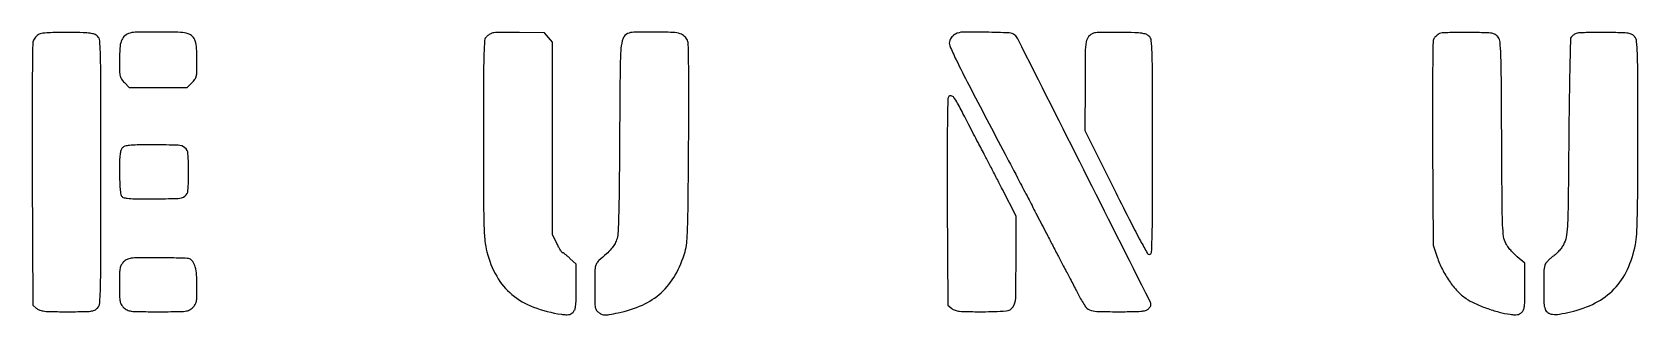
# Model space of a CAD drawing. Header units: centimetres. Extents: x 0 to 40, y 0 to 40.
# Drawn here: x 19.53 to 29.06, y 6.55 to 8.23 of the extents above; entities that cross this region are included whole.
import ezdxf

# ---------------------------------------------------------------- set-up
doc = ezdxf.new("R2010")
doc.units = ezdxf.units.CM
doc.header["$MEASUREMENT"] = 0
doc.layers.add('test v4_0', color=7, linetype='Continuous')

msp = doc.modelspace()

# ---------------------------------------------------------------- linework, layer by layer
at = {"layer": 'test v4_0'}
for p, q in [((22.5718, 8.225), (22.4234, 8.2271)), ((22.5959, 8.1969), (22.5718, 8.225)), ((22.62, 8.1689), (22.5959, 8.1969)), ((22.62, 7.0288), (22.62, 8.1689)), ((20.0792, 7.9292), (20.1085, 7.9)), ((20.4515, 7.9), (20.4808, 7.9292)), ((25.7796, 7.916), (25.7792, 7.645)), ((20.1085, 7.9), (20.4515, 7.9)), ((25.7792, 7.645), (25.9619, 7.2775)), ((27.842, 7.5672), (27.845, 6.965)), ((19.5323, 7.3816), (19.535, 6.6082)), ((25.37, 7.1367), (25.289, 7.2959)), ((24.9623, 7.2203), (24.965, 6.6082)), ((25.37, 6.8753), (25.37, 7.1367)), ((22.6457, 6.9744), (22.62, 7.0288)), ((27.845, 6.965), (27.8691, 6.8935)), ((22.76, 6.8523), (22.723, 6.8862)), ((28.39, 6.8587), (28.3443, 6.8961)), ((22.76, 6.7177), (22.76, 6.8523)), ((28.39, 6.7209), (28.39, 6.8587)), ((19.535, 6.6082), (19.5586, 6.5891)), ((24.965, 6.6082), (24.9886, 6.5891))]:
    msp.add_line(p, q, dxfattribs=at)
for centre, radius, start, end in [((19.6191, 8.1404), 0.0892, 134.54005, 143.84298), ((19.6184, 8.1411), 0.0883, 125.19758, 134.5401), ((19.5961, 8.1727), 0.0496, 110.806, 125.19763), ((19.6004, 8.1614), 0.0617, 94.17771, 110.80596), ((19.717, 6.5651), 1.6622, 92.64721, 94.17767), ((19.7125, 6.6639), 1.5633, 90.69651, 92.64727), ((19.7203, 6.0193), 2.208, 89.19064, 90.69658), ((19.6702, 2.4709), 5.7568, 88.35945, 89.19069), ((19.8227, 7.7958), 0.4296, 82.81383, 88.35943), ((19.8607, 8.0972), 0.1259, 71.07728, 82.81379), ((19.8852, 8.1686), 0.0503, 47.81256, 71.07715), ((19.8907, 8.1747), 0.0422, 4.65614, 47.81253), ((20.1257, 8.1539), 0.0688, 135.27206, 161.27939), ((20.1334, 8.1462), 0.0797, 111.97657, 135.272), ((20.1451, 8.1171), 0.1111, 90.9336, 111.97653), ((20.266, 0.6985), 7.5306, 89.9057, 90.93358), ((20.2673, 1.4993), 6.7298, 88.76507, 89.90571), ((20.4092, 8.0821), 0.1455, 70.78139, 88.76505), ((20.4345, 8.1546), 0.0687, 44.64775, 70.78131), ((20.4353, 8.1554), 0.0676, 18.20682, 44.64776), ((22.2485, 8.178), 0.032, 131.06048, 175.99249), ((22.3104, 8.107), 0.1262, 126.51737, 131.06056), ((22.3416, 8.0648), 0.1787, 123.01658, 126.51731), ((22.3341, 8.0764), 0.1648, 119.45882, 123.0166), ((22.28, 8.1721), 0.0549, 111.38578, 119.45862), ((22.2722, 8.1922), 0.0333, 92.0254, 111.38576), ((22.3976, 4.6457), 3.5821, 91.33401, 92.02545), ((22.3685, 5.8945), 2.3329, 90.07484, 91.33396), ((22.3704, 4.4273), 3.8002, 89.20112, 90.07476), ((23.0822, 8.1772), 0.0467, 112.06464, 160.88902), ((23.1046, 8.122), 0.1062, 91.06946, 112.06467), ((23.2001, 3.0043), 5.2249, 89.79244, 91.06944), ((23.2022, 3.5739), 4.6553, 88.37077, 89.79238), ((23.3304, 8.0842), 0.1432, 70.78138, 88.37071), ((23.3554, 8.1558), 0.0673, 58.38338, 70.78131), ((23.3484, 8.1445), 0.0806, 47.54826, 58.38329), ((23.3503, 8.1465), 0.0779, 36.53564, 47.54835), ((25.0603, 8.139), 0.0937, 138.69094, 147.21903), ((25.0611, 8.1384), 0.0947, 130.19644, 138.69089), ((25.0357, 8.1684), 0.0554, 117.50058, 130.19647), ((25.0562, 8.129), 0.0997, 90.75011, 117.5006), ((25.1147, 3.6647), 4.5645, 89.04069, 90.75013), ((25.0951, 2.4939), 5.7354, 87.65738, 89.04071), ((25.3272, 8.1684), 0.0562, 50.25054, 87.65735), ((25.3202, 8.1599), 0.0672, 26.72989, 50.25053), ((25.8508, 8.16), 0.0655, 139.78606, 170.68749), ((25.8567, 8.155), 0.0733, 111.38573, 139.78605), ((25.8421, 8.1922), 0.0333, 92.0557, 111.38579), ((25.9652, 4.7627), 3.4651, 91.34983, 92.05571), ((25.9373, 5.9491), 2.2784, 90.07601, 91.3498), ((25.9392, 4.5248), 3.7027, 89.1907, 90.07603), ((25.9102, 2.4709), 5.7568, 88.35945, 89.19069), ((26.0627, 7.7958), 0.4296, 82.81383, 88.35943), ((26.1007, 8.0972), 0.1259, 71.07728, 82.81379), ((26.1252, 8.1686), 0.0503, 47.81256, 71.07715), ((26.1311, 8.1752), 0.0416, 6.1461, 47.81253), ((27.8947, 8.1665), 0.0505, 139.95218, 151.84503), ((27.9265, 8.1397), 0.092, 132.36728, 139.9523), ((27.9265, 8.1396), 0.0921, 124.78502, 132.36729), ((27.903, 8.1735), 0.0509, 112.95773, 124.78499), ((27.9011, 8.178), 0.0461, 93.53201, 112.95767), ((28.0251, 6.1689), 2.059, 92.27054, 93.53195), ((28.0117, 6.5074), 1.7202, 90.46118, 92.27055), ((28.0188, 5.6305), 2.5971, 89.13239, 90.46118), ((27.906, -1.8173), 10.0457, 88.56653, 89.13238), ((28.1504, 7.9506), 0.2748, 80.97779, 88.56648), ((28.1846, 8.1658), 0.0569, 58.96142, 80.97776), ((28.1842, 8.1651), 0.0577, 37.18195, 58.96143), ((28.1832, 8.1644), 0.0589, 5.53107, 37.18201), ((28.6821, 8.1862), 0.0221, 147.15116, 178.61163), ((28.6889, 8.1818), 0.0302, 132.9754, 147.15106), ((28.729, 8.1388), 0.089, 126.64713, 132.97533), ((28.7348, 8.1309), 0.0988, 120.50137, 126.64704), ((28.7231, 8.1508), 0.0758, 113.00256, 120.5015), ((28.7112, 8.1789), 0.0452, 93.45762, 113.00251), ((28.8358, 6.1166), 2.1113, 92.22663, 93.45756), ((28.8215, 6.4841), 1.7435, 90.44082, 92.22658), ((28.8284, 5.5822), 2.6454, 89.13423, 90.44079), ((28.728, -1.0606), 9.2889, 88.5346, 89.13414), ((28.9578, 7.9199), 0.3055, 81.45261, 88.53463), ((28.9934, 8.1569), 0.0658, 61.8206, 81.45263), ((28.9991, 8.1675), 0.0538, 38.97844, 61.82058), ((28.9989, 8.1674), 0.054, 5.60594, 38.97844), ((52.9302, 7.6271), 33.3992, 179.09522, 179.3911), ((19.6101, 8.1533), 0.075, 157.50002, 179.09528), ((19.5902, 8.1615), 0.0535, 143.84295, 157.50006), ((18.3556, 8.0497), 1.5823, 1.49453, 4.65614), ((21.2096, 8.062), 1.1596, 176.44492, 179.99995), ((20.2142, 8.1238), 0.1623, 161.27936, 176.44492), ((20.337, 8.123), 0.1711, 3.40981, 18.20682), ((19.258, 8.0588), 1.252, 360, 3.40976), ((27.5908, 7.9449), 5.3804, 178.34884, 179.86761), ((24.1669, 8.0436), 1.9551, 175.99245, 178.34883), ((24.8277, 7.9943), 1.8073, 175.58778, 179.47802), ((23.2613, 8.1152), 0.2363, 160.88895, 175.58782), ((23.3676, 8.1593), 0.0564, 22.49993, 36.53564), ((23.3484, 8.1514), 0.0771, 1.29053, 22.50003), ((10.6587, 7.8655), 12.77, 0.72519, 1.29059), ((25.0182, 8.1643), 0.0444, 160.62419, 202.91282), ((25.0246, 8.162), 0.0512, 147.21902, 160.62421), ((26.5206, 8.7993), 1.6755, 202.91283, 205.99974), ((-3791.9701, -1914.2286), 4274.0913, 26.7181508, 26.7298391), ((47.7025, 7.8841), 21.9229, 179.41424, 179.91684), ((26.1923, 8.104), 0.4116, 170.68751, 179.41425), ((25.2325, 8.0784), 0.9453, 1.831, 6.14601), ((21.6678, 7.9644), 4.5119, 0.0974, 1.83091), ((47.7306, 7.7739), 19.89, 178.86275, 179.2503), ((27.8923, 8.1677), 0.0478, 151.84509, 178.86276), ((27.0066, 8.0505), 1.241, 2.07459, 5.5311), ((145.8097, 5.3476), 117.1841, 178.611717, 178.693993), ((27.9664, 8.0661), 1.0914, 1.85431, 5.60593), ((24.6786, 7.9596), 4.381, 0.12947, 1.85427), ((13.23, 7.916), 6.7097, 0.0766, 1.49453), ((23.4062, 8.062), 3.3562, 180.00001, 181.12941), ((17.4733, 8.0588), 3.0367, 358.79729, 0.00003), ((140.7739, 6.9379), 117.7583, 179.477998, 179.673262), ((11.5637, 7.8769), 11.8649, 359.86526, 0.72515), ((30.4274, 10.7047), 6.0221, 205.99978, 207.58295), ((41.0151, 7.8618), 13.1739, 179.25025, 180.05101), ((23.4994, 7.9234), 4.7505, 0.42237, 2.07453), ((50.406, 7.5227), 21.7556, 178.69409, 179.19509), ((41.1285, 7.7525), 21.5969, 179.39104, 180.01739), ((-372.7201, 7.4), 392.6601, 0.000044, 0.076591), ((20.1912, 7.9986), 0.1405, 181.1294, 192.41578), ((20.1051, 7.9797), 0.0524, 192.41576, 214.81329), ((20.1858, 8.0358), 0.1507, 214.81331, 224.99997), ((20.3729, 8.0371), 0.1526, 314.99995, 325.01071), ((20.4551, 7.9796), 0.0522, 325.01069, 347.28315), ((20.3741, 7.9979), 0.1353, 347.28318, 358.79727), ((178.9231, 7.5951), 156.7131, 179.867563, 180.00003), ((235.4732, 117.8227), 237.3618, 207.582994, 207.695065), ((-223.037, 7.5485), 249.217, 359.99998, 0.097383), ((-130.8716, 6.7853), 159.1257, 0.291531, 0.422395), ((-129.1296, 7.612), 158.1896, 359.999794, 0.129512), ((-44.2768, 8.0083), 67.7056, 359.628203, 359.865179), ((45.7409, 7.4059), 20.7802, 178.8308, 179.19222), ((24.9915, 7.8294), 0.0265, 140.30989, 178.83079), ((24.9822, 7.8371), 0.0144, 76.64911, 140.30984), ((24.9789, 7.8233), 0.0286, 38.34544, 76.64911), ((24.8217, 7.6989), 0.2291, 28.20342, 38.34548), ((96.8908, 7.9116), 69.0496, 180.051055, 180.285739), ((69.7906, 7.2504), 41.1422, 179.19511, 179.50611), ((134.5357, 7.7807), 115.0041, 180.017339, 180.198852), ((21.1561, 5.7332), 4.3884, 27.02014, 28.2034), ((37.2991, 7.5249), 12.3375, 179.1922, 180.03972), ((20.0956, 7.5154), 0.0392, 137.85528, 163.29593), ((20.0927, 7.5181), 0.0352, 106.88342, 137.85529), ((20.1218, 7.4221), 0.1356, 95.51406, 106.88343), ((20.1607, 7.0192), 0.5403, 90.60549, 95.51407), ((20.256, -1.9968), 9.5568, 89.99998, 90.60548), ((20.256, 3.2113), 4.3487, 88.12557, 90.00002), ((20.396, 7.4898), 0.0679, 51.21648, 88.12553), ((20.4081, 7.5048), 0.0486, 3.47738, 51.21647), ((162.9539, 7.5951), 140.7439, 180.000011, 180.149209), ((-91.5296, 8.3152), 114.9594, 359.458054, 359.628107), ((20.9334, 5.2769), 4.7967, 27.52589, 28.08441), ((-179.5208, 7.5485), 205.7008, 359.888834, 359.999988), ((-45.6852, 7.6116), 74.7452, 359.770641, 359.999824), ((23.2587, 7.4011), 3.2087, 178.83762, 180.00003), ((20.4345, 7.4584), 0.3839, 173.28935, 178.83771), ((20.1898, 7.4872), 0.1375, 163.29597, 173.28935), ((18.6182, 7.3961), 1.8418, 0.00003, 3.47739), ((103.704, 7.571), 78.7425, 180.039772, 180.255204), ((5.1889, -2.9283), 22.551, 27.3488, 27.52596), ((-347.385, 7.4001), 367.325, 359.919367, 0.000039), ((21.5934, 7.4011), 1.5434, 179.99999, 181.79262), ((21.1045, 7.3858), 1.0542, 181.79264, 184.17789), ((18.8487, 7.3961), 1.6113, 356.21237, 359.99996), ((2.8332, -4.1467), 25.2031, 27.17207, 27.34877), ((5.8111, -2.6181), 21.8558, 26.97534, 27.17198), ((-4409.6792, -2225.1499), 4965.6379, 26.7080749, 26.718159), ((21.2001, 7.3927), 1.1501, 184.17792, 185.99531), ((20.0922, 7.2764), 0.0361, 185.99536, 208.15498), ((20.0811, 7.2705), 0.0236, 208.1549, 249.18498), ((20.1054, 7.3342), 0.0917, 249.18497, 264.13968), ((20.1441, 7.7114), 0.471, 264.13966, 269.50156), ((20.2488, 12.5333), 5.2933, 269.99998, 271.60951), ((20.3955, 7.3139), 0.0719, 271.60943, 306.46216), ((20.4112, 7.2926), 0.0454, 306.46218, 356.21229), ((50.9524, 19.6986), 27.9072, 206.42875, 206.84334), ((20.0275, 7.3486), 9.032, 358.68435, 359.77067), ((20.2488, 19.7474), 12.5074, 269.50155, 270.00002), ((27.7403, 7.2429), 5.5299, 180.14916, 181.70758), ((16.8778, 7.2897), 6.5472, 358.08612, 359.45799), ((20.4924, 7.1604), 5.6872, 358.40883, 359.88887), ((23.515, 7.117), 1.3027, 181.70756, 185.5726), ((21.5321, 7.1342), 1.8903, 355.29588, 358.08604), ((29.5619, 8.8731), 3.9333, 206.84327, 208.60314), ((25.3642, 7.226), 3.6938, 356.97695, 358.68434), ((22.6503, 7.0326), 0.4339, 185.57262, 194.34628), ((23.1478, 7.0013), 0.2691, 343.53756, 355.29578), ((58.3862, 24.0109), 36.9646, 207.32114, 207.44375), ((58.9678, 24.3129), 37.62, 207.44367, 207.56468), ((29.6892, 8.9425), 4.0784, 208.6031, 209.7678), ((23.8842, 7.0662), 2.2941, 356.36435, 358.40884), ((28.417, 7.088), 0.6397, 335.23512, 349.16716), ((28.5844, 7.0559), 0.4691, 349.16712, 356.97694), ((12.7742, 6.8932), 7.1654, 358.5553, 359.91938), ((20.1368, 6.8032), 0.088, 135.00003, 149.81758), ((20.1267, 6.8133), 0.0738, 115.71157, 135.00001), ((20.1281, 6.8104), 0.0769, 97.02518, 115.71159), ((20.1632, 6.5253), 0.3643, 90.48521, 97.02524), ((20.2737, -6.5235), 13.4135, 90.00003, 90.48521), ((20.2737, 1.7488), 5.1412, 89.2412, 90.00002), ((20.3006, 3.7793), 3.1105, 88.13559, 89.24116), ((20.235, 1.7647), 5.1262, 87.5679, 88.13558), ((20.451, 6.8484), 0.0379, 69.00638, 87.56803), ((20.4487, 6.8425), 0.0442, 33.83685, 69.00637), ((20.3976, 6.8082), 0.1058, 15.51204, 33.83687), ((22.8016, 7.0713), 0.59, 194.34627, 209.57047), ((22.6788, 6.9123), 0.00768, 54.67721, 90.00003), ((22.4536, 6.5946), 0.3971, 52.60099, 54.6771), ((22.4918, 6.6445), 0.3342, 49.61424, 52.60101), ((22.3624, 6.4925), 0.5339, 47.5114, 49.61433), ((22.9445, 6.8166), 0.0747, 131.14411, 148.69517), ((22.7637, 7.1148), 0.6696, 330.6693, 343.53745), ((12.8341, 6.8752), 12.5359, 358.9717, 0.00004), ((55.3905, 22.4455), 33.5846, 207.5646, 207.68332), ((26.1623, 6.9252), 0.0152, 209.76782, 269.99993), ((26.1623, 6.9215), 0.0115, 269.99999, 356.36432), ((28.3771, 7.0651), 0.5361, 198.66065, 207.10223), ((28.6603, 6.7455), 0.1843, 136.84518, 142.61823), ((28.6856, 6.7217), 0.219, 131.21661, 136.84514), ((28.6945, 6.7116), 0.2325, 125.83449, 131.21656), ((23.7573, 6.73), 3.7073, 178.94643, 179.99998), ((20.2385, 6.7947), 0.1879, 169.72903, 178.94639), ((20.112, 6.8176), 0.0593, 149.81761, 169.72898), ((20.2698, 6.7728), 0.2384, 3.98022, 15.51214), ((19.5119, 6.72), 0.9981, 359.99998, 3.98026), ((22.6329, 6.9756), 0.3961, 209.5705, 230.09381), ((30.0629, 6.7156), 7.1929, 179.30738, 179.99997), ((23.0958, 6.7998), 0.2253, 170.84583, 179.30732), ((22.9275, 6.8269), 0.0548, 148.69519, 170.84573), ((22.9841, 6.9909), 0.4168, 312.31504, 330.66925), ((30.3276, 9.2965), 5.2819, 207.68324, 208.14894), ((28.4308, 7.0926), 0.5965, 207.1023, 214.89473), ((31.6822, 6.7278), 3.181, 178.57738, 180.25245), ((28.6561, 6.803), 0.154, 163.44247, 178.57745), ((28.5397, 6.8376), 0.0326, 142.61824, 163.44253), ((28.6172, 6.9956), 0.4192, 316.11241, 335.23518), ((18.1496, 6.7577), 1.7883, 355.64728, 358.55523), ((23.7573, 6.73), 3.7073, 180.00002, 181.05357), ((17.7121, 6.72), 2.7979, 358.74777, 0.00002), ((22.6589, 7.0067), 0.4366, 230.09384, 249.47035), ((17.3447, 6.7177), 5.4153, 359.16529, 359.99997), ((31.1841, 6.7156), 8.3141, 179.99995, 180.61507), ((22.9816, 6.9936), 0.4205, 294.05327, 312.31502), ((26.4373, 7.0251), 0.7818, 206.93798, 212.43297), ((28.3857, 7.0611), 0.5415, 214.89481, 223.0235), ((28.2096, 6.8967), 0.3005, 223.02355, 235.65523), ((22.6245, 6.7209), 5.7655, 359.19531, 359.99997), ((32.1308, 6.7298), 3.6296, 180.25235, 181.73217), ((28.6167, 6.9961), 0.4198, 297.00721, 316.11246), ((19.5957, 6.6349), 0.0589, 231.00482, 252.49355), ((19.6188, 6.7082), 0.1357, 252.49351, 264.00829), ((19.8694, 6.6538), 0.0812, 276.97487, 293.85251), ((19.8807, 6.6281), 0.0532, 293.85244, 317.02674), ((19.8833, 6.6257), 0.0496, 317.02677, 355.64724), ((20.2385, 6.6653), 0.1879, 181.05361, 190.27097), ((20.112, 6.6424), 0.0593, 190.27102, 210.18239), ((20.1368, 6.6568), 0.088, 210.18242, 224.99997), ((20.126, 6.646), 0.0728, 225.00004, 244.6944), ((20.1287, 6.6518), 0.0791, 244.69439, 263.18727), ((20.4313, 6.6518), 0.0791, 276.81273, 295.30561), ((20.434, 6.646), 0.0728, 295.3056, 314.99996), ((20.4211, 6.6589), 0.091, 315.00002, 329.08231), ((20.4498, 6.6417), 0.0575, 329.08228, 348.93338), ((20.3434, 6.6625), 0.166, 348.93347, 358.74773), ((22.7924, 7.3631), 0.8172, 249.4704, 261.59135), ((22.7121, 6.5966), 0.0421, 312.14471, 337.6261), ((22.6722, 6.613), 0.0853, 337.62616, 352.66622), ((22.4351, 6.6435), 0.3244, 352.66624, 359.16528), ((23.0654, 6.6284), 0.1949, 180.61507, 189.78758), ((22.9136, 6.6022), 0.0409, 189.78765, 216.76035), ((22.9297, 6.6142), 0.061, 216.76042, 236.76618), ((22.8718, 7.2397), 0.6899, 281.45075, 294.05319), ((25.0257, 6.6349), 0.0589, 231.00676, 252.49571), ((25.0488, 6.7082), 0.1358, 252.49576, 264.0087), ((25.3082, 6.6263), 0.0521, 273.48521, 326.8623), ((25.2687, 6.6521), 0.0993, 326.8623, 358.97178), ((25.8317, 6.6402), 0.0643, 212.43298, 246.67146), ((25.8528, 6.6891), 0.1175, 246.67145, 268.45888), ((26.0913, 6.7919), 0.2198, 274.98941, 282.59366), ((26.1325, 6.6075), 0.0308, 282.59372, 314.99999), ((26.0732, 6.6668), 0.1147, 314.99992, 319.4352), ((26.0925, 6.6503), 0.0892, 319.43519, 324.78794), ((26.1227, 6.6094), 0.0475, 358.60873, 26.70816), ((26.1037, 6.6424), 0.0756, 324.78793, 330.03713), ((26.1626, 6.6084), 0.00752, 330.03717, 358.60877), ((28.2327, 6.9306), 0.3416, 235.65529, 245.53223), ((28.4697, 7.4514), 0.9138, 245.53224, 250.27107), ((28.4836, 7.4902), 0.955, 250.271, 254.97409), ((28.3423, 6.5964), 0.0419, 312.14469, 337.91218), ((28.3003, 6.6135), 0.0872, 337.91214, 352.81459), ((28.053, 6.6446), 0.3365, 352.81461, 359.19525), ((28.6079, 6.6233), 0.1051, 181.73218, 200.81671), ((28.5533, 6.6025), 0.0467, 200.8168, 234.26356), ((28.5153, 7.195), 0.6431, 283.1277, 297.00723), ((19.6549, 7.0518), 0.4813, 264.0083, 269.27332), ((19.7407, 13.8209), 7.2509, 269.27329, 270.00003), ((19.7407, 15.9606), 9.3906, 269.99997, 270.60089), ((19.8354, 6.9313), 0.3608, 270.60087, 276.97487), ((20.165, 6.9554), 0.3849, 263.18724, 269.54131), ((20.28, 21.3226), 14.7526, 269.54136, 269.99996), ((20.28, 21.3226), 14.7526, 270.00004, 270.45864), ((20.395, 6.9554), 0.3849, 270.45869, 276.81276), ((22.726, 6.9141), 0.3633, 261.59135, 265.6328), ((22.7039, 6.6241), 0.0725, 265.63283, 278.97819), ((22.7086, 6.594), 0.042, 278.97827, 297.69609), ((22.7006, 6.6093), 0.0593, 297.69606, 312.14476), ((22.9463, 6.6396), 0.0913, 236.76614, 249.50612), ((22.9311, 6.599), 0.048, 249.50609, 270.12443), ((22.931, 6.6883), 0.1372, 270.12439, 280.26874), ((22.4859, 9.1451), 2.634, 280.26877, 281.45066), ((25.0849, 7.0519), 0.4814, 264.0087, 269.27326), ((25.1707, 13.8207), 7.2507, 269.27327, 270), ((25.1707, 8.8843), 2.3143, 270.00001, 273.48516), ((25.9743, 11.2057), 4.6357, 268.45879, 270.00002), ((25.9743, 13.226), 6.656, 270.00001, 270.7625), ((26.0543, 7.2161), 0.6455, 270.76253, 274.98933), ((28.3787, 7.0993), 0.5502, 254.97404, 262.08148), ((28.3514, 6.9033), 0.3523, 262.08139, 266.21426), ((28.3331, 6.6258), 0.0743, 266.21423, 279.32408), ((28.3381, 6.5954), 0.0435, 279.32419, 297.55178), ((28.3311, 6.6088), 0.0585, 297.55179, 312.14476), ((28.5587, 6.61), 0.0559, 234.26354, 263.52488), ((28.5696, 6.7065), 0.153, 263.52489, 279.21701), ((28.4333, 7.5466), 1.0041, 279.21707, 283.1277)]:
    msp.add_arc(centre, radius, start, end, dxfattribs=at)
at = {"layer": 'test v4_0', "extrusion": (0, 0, -1)}
for centre, radius, start, end in [((-35.9363, 13.2706), 12.2027, 332.72294, 332.97985), ((-41.418, 16.0972), 18.3702, 332.53377, 332.72284), ((-40.3683, 15.5515), 17.1872, 332.34257, 332.53371), ((61.2427, 8.09), 84.2616, 180.326742, 180.533465), ((-30.3267, 10.2891), 5.8502, 331.91563, 332.34259), ((-212.052, 8.5302), 183.8023, 359.58975, 359.708467), ((142.5149, 9.0804), 171.1713, 180.493871, 180.619693), ((261.7281, -143.1592), 324.1724, 152.304942, 152.336798), ((24.453, -18.7813), 56.2744, 152.33685, 152.45328), ((-14.4185, 7.3855), 8.5971, 180.53347, 181.63882), ((9.0653, -10.7549), 38.9191, 152.45336, 152.60072), ((55.3063, -34.7232), 91.0029, 152.600723, 152.678874), ((-32.2228, 7.2426), 3.9685, 357.71715, 359.58976), ((-24.4303, 7.2747), 4.2163, 180.61965, 182.43291), ((-18.5499, 7.2673), 4.464, 181.63883, 182.98824), ((-28.9882, 7.1136), 0.7313, 352.28354, 357.71714), ((-27.8274, 7.1304), 0.8161, 182.43293, 187.52683), ((-23.1575, 7.2165), 0.5662, 332.32541, 334.68225), ((-22.8087, 7.0786), 0.2092, 211.50988, 220.36615), ((-22.8604, 7.0469), 0.1486, 200.06853, 211.50992), ((-22.8752, 7.0415), 0.1328, 182.98828, 200.06854), ((-28.3843, 7.0318), 0.1219, 331.84227, 352.28351), ((-28.406, 7.0434), 0.1465, 323.36977, 331.84224), ((-28.5912, 7.1812), 0.3774, 319.18918, 323.3697), ((-28.4296, 7.0739), 0.2165, 212.85475, 219.76001), ((-28.4632, 7.0522), 0.1764, 204.80324, 212.85479), ((-28.4809, 7.044), 0.157, 187.52683, 204.80331), ((-22.9397, 7.1022), 0.3202, 328.71398, 332.32538), ((-23.0097, 7.1448), 0.4021, 326.36834, 328.71395), ((-22.6788, 6.9247), 0.00468, 269.99993, 326.36832), ((-21.874, 8.0418), 1.5522, 226.65275, 228.85582), ((-22.6797, 7.1883), 0.3786, 220.36622, 226.65274), ((-28.6084, 7.196), 0.4001, 315.06538, 319.18908), ((-28.5076, 7.0954), 0.2577, 309.3321, 315.06529), ((-28.4453, 7.0567), 0.1932, 226.60953, 234.16548), ((-28.4267, 7.0763), 0.2202, 219.75996, 226.60958), ((-20.4992, 4.0378), 5.865, 151.85113, 152.19995), ((-16.2293, 1.7866), 10.692, 152.19992, 152.42245), ((-16.4516, 1.9027), 10.4411, 152.42243, 152.64589), ((-21.6898, 4.6126), 4.5435, 152.64584, 153.06203)]:
    msp.add_arc(centre, radius, start, end, dxfattribs=at)

doc.saveas('drawing.dxf')
